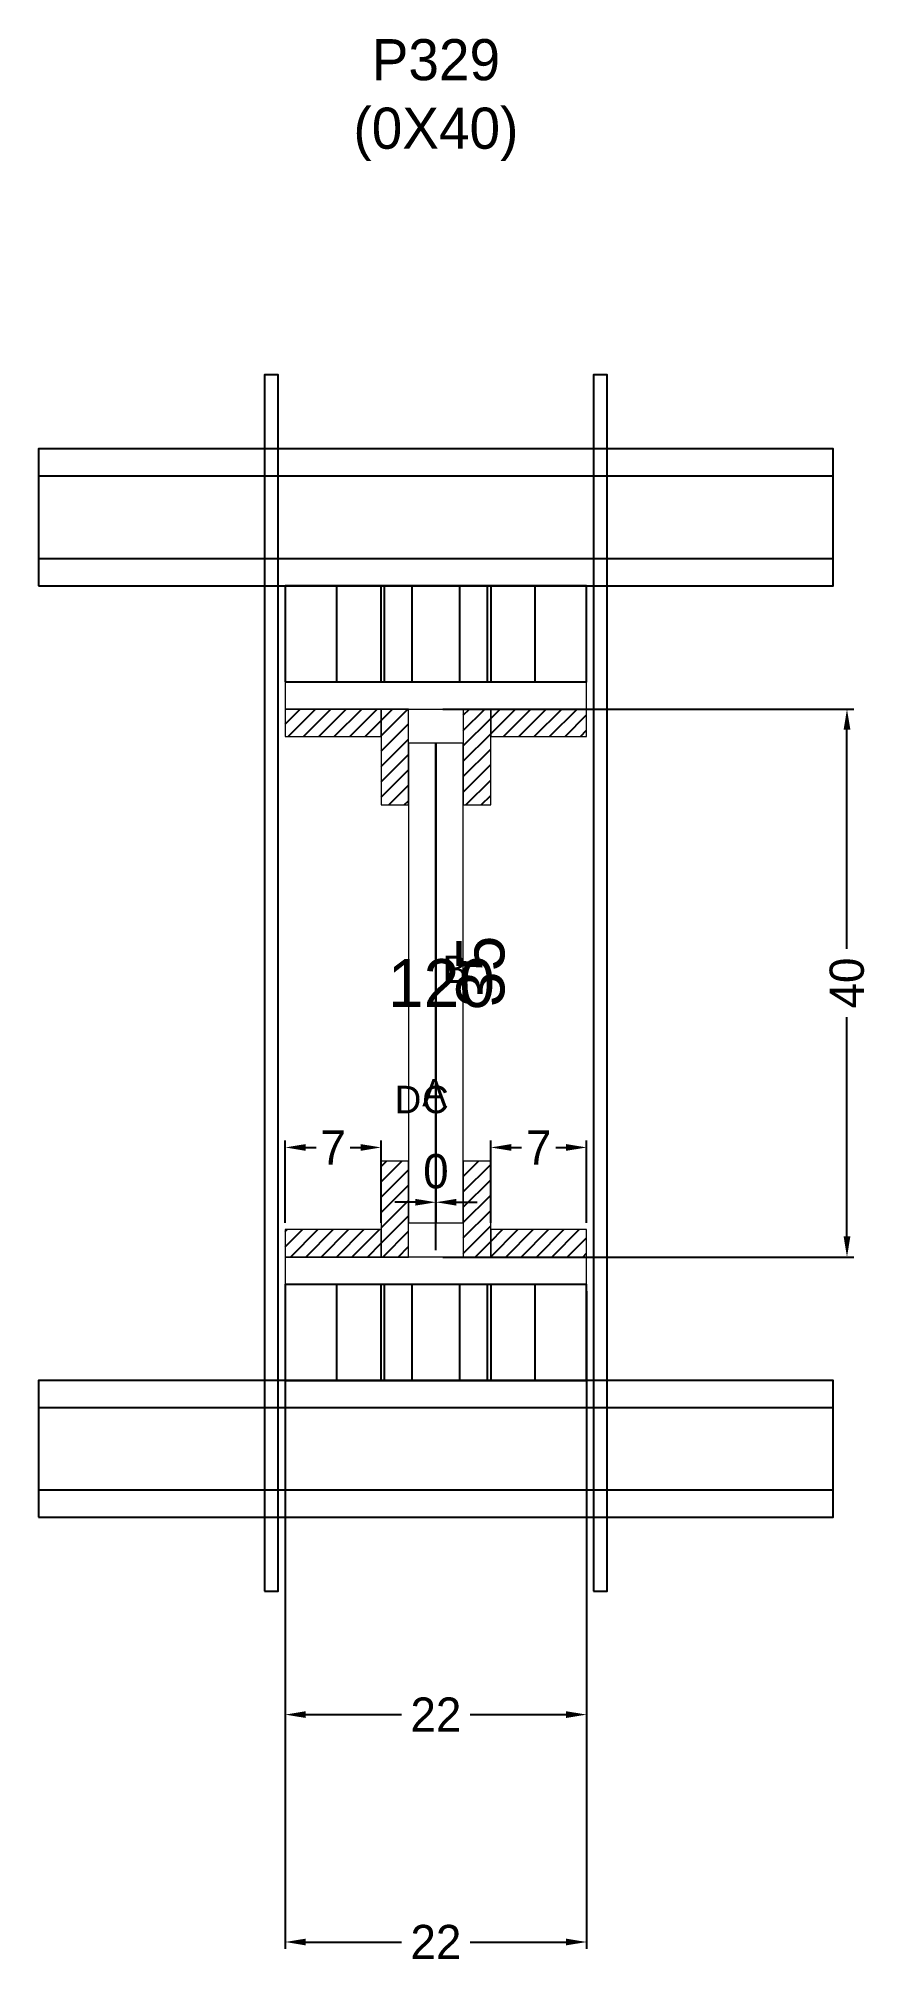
# Model space of a CAD drawing. Header units: centimetres. Extents: x -58 to 63, y -3 to 278.
import ezdxf

# ---------------------------------------------------------------- set-up
doc = ezdxf.new("R2010")
doc.units = ezdxf.units.CM
for name, color, linetype in [('CHAPA', 140, 'Continuous'), ('COTA', 241, 'Continuous'), ('Hachura', 251, 'Continuous'), ('Madeira', 30, 'Continuous'), ('NOMENCLATURA', 7, 'Continuous'), ('Painéis', 200, 'Continuous'), ('Perfil Metálico', 150, 'Continuous'), ('SARRAFO', 251, 'Continuous'), ('TEXTO_GERAL', 7, 'Continuous')]:
    doc.layers.add(name, color=color, linetype=linetype)
doc.dimstyles.new('cotax2', dxfattribs={"dimtxt": 2.5, "dimasz": 1.5, "dimexe": 0.5, "dimexo": 0.5, "dimgap": 0.5, "dimtad": 1, "dimcen": 2.5, "dimazin": 3, "dimtfac": 1, "dimtmove": 0, "dimatfit": 3})
pattern_1 = [(45, (0, 0), (-1.122532, 1.122532), [])]

# ---------------------------------------------------------------- blocks, each defined once
blk = doc.blocks.new('_CLOSEDFILLED')
at = {"color": 0, "linetype": 'BYBLOCK'}
blk.add_solid([(-1, 0.164), (0, 0), (-1, -0.164)], dxfattribs=at)
blk = doc.blocks.new('*D1')
for p, q in [((-22, 95), (-22, -1)), ((22, 95), (22, -1)), ((-19, 0), (-5, 0)), ((5, 0), (19, 0))]:
    blk.add_line(p, q)
at = {"layer": 'Defpoints'}
for p in [(-22, 96), (22, 96), (-22, 0)]:
    blk.add_point(p, dxfattribs=at)
at = {"layer": 'COTA', "xscale": 3, "yscale": 3, "rotation": 180}
blk.add_blockref('_CLOSEDFILLED', (-22, 0), dxfattribs=at)
at = {"layer": 'COTA', "xscale": 3, "yscale": 3}
blk.add_blockref('_CLOSEDFILLED', (22, 0), dxfattribs=at)
at = {"layer": 'COTA', "insert": (0, 0), "char_height": 5, "attachment_point": 5}
blk.add_mtext('22', dxfattribs=at)
blk = doc.blocks.new('*D2')
for p, q in [((-3, 108), (-6, 108)), ((0, 101), (0, 109)), ((0, 101), (0, 109)), ((0, 108), (0, 108)), ((3, 108), (6, 108))]:
    blk.add_line(p, q)
at = {"layer": 'Defpoints'}
for p in [(0, 108), (0, 100), (0, 100)]:
    blk.add_point(p, dxfattribs=at)
at = {"layer": 'COTA', "xscale": 3, "yscale": 3}
blk.add_blockref('_CLOSEDFILLED', (0, 108), dxfattribs=at)
at = {"layer": 'COTA', "xscale": 3, "yscale": 3, "rotation": 180}
blk.add_blockref('_CLOSEDFILLED', (0, 108), dxfattribs=at)
at = {"layer": 'COTA', "insert": (0, 112.5), "char_height": 5, "attachment_point": 5}
blk.add_mtext('0', dxfattribs=at)
blk = doc.blocks.new('*D3')
for p, q in [((1, 180), (61, 180)), ((60, 145), (60, 177)), ((60, 103), (60, 135)), ((1, 100), (61, 100))]:
    blk.add_line(p, q)
at = {"layer": 'Defpoints'}
for p in [(0, 180), (0, 100), (60, 100)]:
    blk.add_point(p, dxfattribs=at)
at = {"layer": 'COTA', "xscale": 3, "yscale": 3}
for p, rotation in [((60, 180), 90), ((60, 100), -90.00000000000001)]:
    blk.add_blockref('_CLOSEDFILLED', p, dxfattribs=dict(at, rotation=rotation))
at = {"layer": 'COTA', "insert": (60, 140), "char_height": 5, "attachment_point": 5, "rotation": 90}
blk.add_mtext('40', dxfattribs=at)
blk = doc.blocks.new('*D4')
for p, q in [((-22, 105), (-22, 117)), ((-19, 116), (-17.5, 116)), ((-12.5, 116), (-11, 116)), ((-8, 105), (-8, 117))]:
    blk.add_line(p, q)
at = {"layer": 'Defpoints'}
for p in [(-22, 116), (-22, 104), (-8, 104)]:
    blk.add_point(p, dxfattribs=at)
at = {"layer": 'COTA', "xscale": 3, "yscale": 3, "rotation": 180}
blk.add_blockref('_CLOSEDFILLED', (-22, 116), dxfattribs=at)
at = {"layer": 'COTA', "xscale": 3, "yscale": 3}
blk.add_blockref('_CLOSEDFILLED', (-8, 116), dxfattribs=at)
at = {"layer": 'COTA', "insert": (-15, 116), "char_height": 5, "attachment_point": 5}
blk.add_mtext('7', dxfattribs=at)
blk = doc.blocks.new('*D5')
for p, q in [((8, 105), (8, 117)), ((11, 116), (12.5, 116)), ((17.5, 116), (19, 116)), ((22, 105), (22, 117))]:
    blk.add_line(p, q)
at = {"layer": 'Defpoints'}
for p in [(8, 116), (8, 104), (22, 104)]:
    blk.add_point(p, dxfattribs=at)
at = {"layer": 'COTA', "xscale": 3, "yscale": 3, "rotation": 180}
blk.add_blockref('_CLOSEDFILLED', (8, 116), dxfattribs=at)
at = {"layer": 'COTA', "xscale": 3, "yscale": 3}
blk.add_blockref('_CLOSEDFILLED', (22, 116), dxfattribs=at)
at = {"layer": 'COTA', "insert": (15, 116), "char_height": 5, "attachment_point": 5}
blk.add_mtext('7', dxfattribs=at)
blk = doc.blocks.new('*D6')
for p, q in [((-22, 62.2), (-22, 32.2)), ((22, 62.2), (22, 32.2)), ((-19, 33.2), (-5, 33.2)), ((5, 33.2), (19, 33.2))]:
    blk.add_line(p, q)
at = {"layer": 'Defpoints'}
for p in [(-22, 63.2), (22, 63.2), (-22, 33.2)]:
    blk.add_point(p, dxfattribs=at)
at = {"layer": 'COTA', "xscale": 3, "yscale": 3, "rotation": 180}
blk.add_blockref('_CLOSEDFILLED', (-22, 33.2), dxfattribs=at)
at = {"layer": 'COTA', "xscale": 3, "yscale": 3}
blk.add_blockref('_CLOSEDFILLED', (22, 33.2), dxfattribs=at)
at = {"layer": 'COTA', "insert": (0, 33.2), "char_height": 5, "attachment_point": 5}
blk.add_mtext('22', dxfattribs=at)

msp = doc.modelspace()

# ---------------------------------------------------------------- hatches: boundary and pattern name
at = {"layer": 'Hachura'}
h = msp.add_hatch(dxfattribs=at)
h.set_pattern_fill('ANSI31')
h.set_pattern_definition(pattern_1)
h.paths.add_polyline_path([(-22, 176), (-8, 176), (-8, 180), (-22, 180)])
h = msp.add_hatch(dxfattribs=at)
h.set_pattern_fill('ANSI31')
h.set_pattern_definition(pattern_1)
h.paths.add_polyline_path([(-8, 166), (-4, 166), (-4, 180), (-8, 180)])
h = msp.add_hatch(dxfattribs=at)
h.set_pattern_fill('ANSI31')
h.set_pattern_definition(pattern_1)
h.paths.add_polyline_path([(4, 166), (8, 166), (8, 180), (4, 180)])
h = msp.add_hatch(dxfattribs=at)
h.set_pattern_fill('ANSI31')
h.set_pattern_definition(pattern_1)
h.paths.add_polyline_path([(8, 176), (22, 176), (22, 180), (8, 180)])
h = msp.add_hatch(dxfattribs=at)
h.set_pattern_fill('ANSI31')
h.set_pattern_definition(pattern_1)
h.paths.add_polyline_path([(-8, 100), (-4, 100), (-4, 114), (-8, 114)])
h = msp.add_hatch(dxfattribs=at)
h.set_pattern_fill('ANSI31')
h.set_pattern_definition(pattern_1)
h.paths.add_polyline_path([(4, 100), (8, 100), (8, 114), (4, 114)])
h = msp.add_hatch(dxfattribs=at)
h.set_pattern_fill('ANSI31')
h.set_pattern_definition(pattern_1)
h.paths.add_polyline_path([(-22, 100), (-8, 100), (-8, 104), (-22, 104)])
h = msp.add_hatch(dxfattribs=at)
h.set_pattern_fill('ANSI31')
h.set_pattern_definition(pattern_1)
h.paths.add_polyline_path([(8, 100), (22, 100), (22, 104), (8, 104)])

# ---------------------------------------------------------------- linework, layer by layer
at = {"layer": 'CHAPA', "lineweight": 18}
for points in [[(-22, 180), (22, 180), (22, 184), (-22, 184)], [(-22, 180), (22, 180), (22, 184), (-22, 184)], [(-4, 105), (0, 105), (0, 175), (-4, 175)], [(-4, 105), (0, 105), (0, 175), (-4, 175)], [(0, 105), (4, 105), (4, 175), (0, 175)], [(0, 105), (4, 105), (4, 175), (0, 175)], [(-22, 96), (22, 96), (22, 100), (-22, 100)], [(-22, 96), (22, 96), (22, 100), (-22, 100)]]:
    msp.add_lwpolyline(points, close=True, dxfattribs=at)
at = {"layer": 'Hachura'}
for points in [[(-25, 51.2), (-23, 51.2), (-23, 228.8), (-25, 228.8)], [(23, 51.2), (25, 51.2), (25, 228.8), (23, 228.8)]]:
    msp.add_lwpolyline(points, close=True, dxfattribs=at)
at = {"layer": 'Madeira', "color": 126}
for points in [[(-22, 184), (22, 184), (22, 198), (-22, 198)], [(-22, 184), (-8, 184), (-8, 198), (-22, 198)], [(-14.5, 184), (-7.5, 184), (-7.5, 198), (-14.5, 198)], [(-3.5, 184), (3.5, 184), (3.5, 198), (-3.5, 198)], [(7.5, 184), (14.5, 184), (14.5, 198), (7.5, 198)], [(8, 184), (22, 184), (22, 198), (8, 198)], [(-22, 82), (22, 82), (22, 96), (-22, 96)], [(-22, 82), (-8, 82), (-8, 96), (-22, 96)], [(-14.5, 82), (-7.5, 82), (-7.5, 96), (-14.5, 96)], [(-3.5, 82), (3.5, 82), (3.5, 96), (-3.5, 96)], [(7.5, 82), (14.5, 82), (14.5, 96), (7.5, 96)], [(8, 82), (22, 82), (22, 96), (8, 96)]]:
    msp.add_lwpolyline(points, close=True, dxfattribs=at)
at = {"layer": 'Painéis'}
msp.add_lwpolyline([(0, 105), (0, 105), (0, 175), (0, 175)], close=True, dxfattribs=at)
at = {"layer": 'Perfil Metálico', "color": 224}
for points in [[(-58, 198), (58, 198), (58, 218), (-58, 218)], [(-58, 202), (58, 202), (58, 214), (-58, 214)], [(-58, 62), (58, 62), (58, 82), (-58, 82)], [(-58, 66), (58, 66), (58, 78), (-58, 78)]]:
    msp.add_lwpolyline(points, close=True, dxfattribs=at)
at = {"layer": 'SARRAFO', "color": 251, "lineweight": 13}
for points in [[(-22, 176), (-8, 176), (-8, 180), (-22, 180)], [(-8, 166), (-4, 166), (-4, 180), (-8, 180)], [(4, 166), (8, 166), (8, 180), (4, 180)], [(8, 176), (22, 176), (22, 180), (8, 180)], [(-8, 100), (-4, 100), (-4, 114), (-8, 114)], [(4, 100), (8, 100), (8, 114), (4, 114)], [(-22, 100), (-8, 100), (-8, 104), (-22, 104)], [(8, 100), (22, 100), (22, 104), (8, 104)]]:
    msp.add_lwpolyline(points, close=True, dxfattribs=at)

# ---------------------------------------------------------------- texts
at = {"layer": 'COTA'}
msp.add_text('35', height=7, rotation=90, dxfattribs=at).set_placement((10, 136.5))
msp.add_text('120', height=7, dxfattribs=at).set_placement((-7, 136.5))
at = {"layer": 'NOMENCLATURA', "insert": (0, 260), "char_height": 6, "attachment_point": 8}
msp.add_mtext('P329\\P(0X40)', dxfattribs=at)
at = {"layer": 'TEXTO_GERAL'}
for s, p in [('B', (1, 140)), ('D', (-6, 121)), ('A', (-2, 122)), ('C', (-2, 121))]:
    msp.add_text(s, height=4, dxfattribs=at).set_placement(p)

# ---------------------------------------------------------------- dimensions: what is measured, and where the dimension line sits
at = {"layer": 'COTA'}
dim = msp.add_linear_dim(base=(60, 100), p1=(0, 100), p2=(0, 180), angle=90, dimstyle='cotax2', dxfattribs=at)
dim.commit()
dim.dimension.update_dxf_attribs({"geometry": '*D3', "text_midpoint": (60, 140)})
for base, p1, p2, picture, middle in [((-22, 116), (-22, 104), (-8, 104), '*D4', (-15, 116)), ((8, 116), (8, 104), (22, 104), '*D5', (15, 116)), ((0, 108), (0, 100), (0, 100), '*D2', (0, 112.5)), ((-22, 0), (-22, 96), (22, 96), '*D1', (0, 0)), ((-22, 33.2), (-22, 63.2), (22, 63.2), '*D6', (0, 33.2))]:
    dim = msp.add_linear_dim(base=base, p1=p1, p2=p2, dimstyle='cotax2', dxfattribs=at)
    dim.commit()
    dim.dimension.update_dxf_attribs({"geometry": picture, "text_midpoint": middle})

doc.saveas('drawing.dxf')
